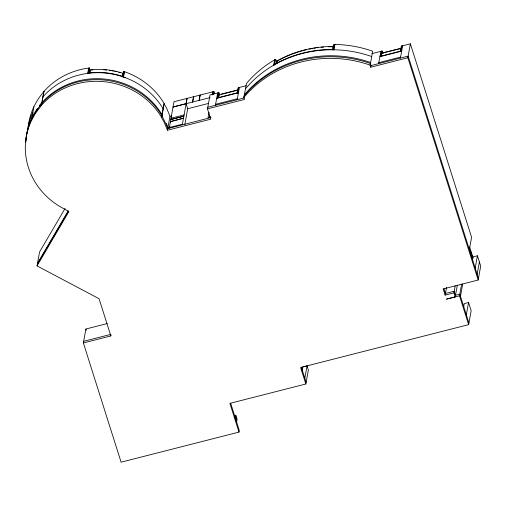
<?xml version="1.0" encoding="UTF-8"?>
<svg xmlns="http://www.w3.org/2000/svg" width="506" height="506" viewBox="0 0 506 506"><rect width="100%" height="100%" fill="white"/><g stroke="black" fill="none" stroke-linecap="round" stroke-linejoin="round"><path stroke-width="0.76" d="M31.574 119.226L33.915 106.703L36.786 101.295A84.61 78.778 10.3 0 1 39.285 97.411L44.06 91.327A73.028 67.994 10.3 0 1 86.602 68.348L89.417 67.949L90.011 71.498M32.523 117.297L33.953 113.939L30.822 120.89M34.971 112.908L35.686 111.067L35.502 112.054M36.249 110.896L36.957 109.125L36.78 110.112M42.011 103.426L42.188 102.44L39.999 105.014L39.816 106.001L35.35 112.294L31.682 118.992A73.022 67.987 10.3 0 0 25.755 141.591M122.439 75.514L123.812 71.454L124.172 71.574A73.028 67.994 10.3 0 1 164.191 103.578L161.661 117.506A73.028 67.994 10.3 0 0 42.074 104.653L41.429 105.172L43.965 91.244L41.53 105.261L34.908 114.154L30.524 122.534A73.028 67.994 10.3 0 0 61.074 207.232L68.936 211.489L37.033 265.897L99.081 298.73L110.852 335.927L83.37 342.942L121.098 462.187L238.984 432.092L239.281 430.454L230.66 403.212M37.033 265.897L39.563 251.969L65.084 208.44M88.069 73.326L89.037 67.994L88.664 68.044L87.696 73.37L88.449 73.275L89.417 67.949M89.594 72.788L90.119 69.904A70.865 65.976 10.3 0 1 122.775 73.231L122.123 76.83M89.632 73.041L90.119 69.904M122.167 76.355L122.775 73.231M123.812 71.454L122.844 76.779L123.565 77.026L124.533 71.7L124.204 71.586L122.945 74.932M124.204 71.586L123.205 76.899L125.539 77.741A73.028 67.994 10.3 0 1 163.223 108.904M83.37 342.942L85.9 329.014L107.278 323.555M110.852 335.927L111.048 334.839M167.448 130.232L164.21 122.313L161.515 117.512L164.045 103.578L166.746 108.379L169.984 116.31L167.448 130.232L210.755 119.182L207.492 108.866L210.022 94.938L218.953 92.661L219.806 95.362M211.053 117.55L167.745 128.594L166.272 124.602L166.449 123.616L167.922 127.613L169.953 127.095M169.516 128.151L169.795 126.614M170.497 122.775L170.775 121.238M171.053 119.701L171.749 115.861L169.984 116.31M186.025 103.736L186.992 98.411M187.1 98.385L182.407 124.198L169.314 127.537L174.001 101.725L213.949 91.535L214.626 93.68M184.81 124.621L187.707 108.682L186.126 103.629L173.033 107.051M193.646 96.709L192.666 101.997M200.091 95.071L199.105 100.352M199.231 100.365L200.199 95.039M208.984 112.345L208.017 117.658L209.256 117.341L209.674 115.064M212.153 94.888L212.71 91.852M212.741 94.742L213.292 91.7M213.399 94.571L213.949 91.535M215.404 105.286L217.643 92.996M215.67 105.216L215.847 104.236M217.327 98.151L218.295 92.826M217.656 98.069L218.624 92.743M217.985 97.987L218.953 92.661M218.832 96.804L219.092 95.368M237.15 93.098L238.117 87.772L246.188 85.71M237.472 93.015L238.44 87.69M237.801 92.927L238.769 87.601M237.194 99.726L239.427 87.437M207.492 108.866L244.531 99.416L243.86 97.297L244.271 95.704A112.756 104.976 10.3 0 1 370.481 63.503L370.038 65.116L370.708 67.222L407.849 57.747L410.379 43.813L401.34 46.122L400.372 51.448M243.86 97.297L246.504 83.414A112.68 104.906 10.3 0 1 272.26 61.264L275.549 59.341L277.18 61.795M274.1 64.977L275.093 59.6L274.72 59.816M275.549 59.341L274.581 64.667L273.752 65.141M276.668 63.674L277.187 60.796A110.618 102.996 10.3 0 1 333.372 46.463L333.378 46.716A110.346 102.737 10.3 0 0 328.451 46.799M276.94 63.174L277.187 60.796M234.575 416.988L234.847 415.496L235.828 415.249L237.105 419.291L236.568 422.27M235.151 418.974L235.828 415.249M235.752 420.872L236.428 417.146M235.967 420.372L236.504 417.393M332.72 50.062L333.372 46.463M334.801 44.458C333.011 43.529 332.031 50.682 333.783 49.784M333.536 49.809L334.504 44.484L337.837 44.541A112.68 104.906 10.3 0 1 372.701 51.214L370.183 65.135A112.756 104.976 10.3 0 0 243.974 97.342M301.646 369.494L302.063 367.192M301.949 370.885L302.645 367.04L307.047 365.92L308.363 370.063L305.826 383.991L229.901 403.377L238.984 432.092M304.814 378.21L307.047 365.92M370.708 67.222L371.006 65.584L370.335 63.478M378.633 63.636L380.866 51.346M380.556 56.508L381.524 51.176M380.879 56.419L381.847 51.093M381.208 56.337L382.175 51.011L371.847 53.649M400.701 51.365L401.669 46.04M401.03 51.283L401.998 45.951M400.417 58.076L402.649 45.787M455.204 285.852L453.926 292.866L445.128 295.112L446.545 287.326M461.624 284.195L459.511 295.82L446.412 299.166L455.204 296.908L457.316 285.283M460.473 296.288L462.705 283.999M469.347 249.559L471.586 237.27L410.379 43.813M463.705 306.674L464.261 303.606L468.562 302.506L471.156 310.709L468.626 324.643L300.615 367.514L305.826 383.991M472.338 260.735L473.04 256.896L477.436 255.77L480.7 266.086L478.17 280.014L443.18 288.945L445.128 295.112M466.33 314.795L468.562 302.506M475.204 268.066L477.436 255.77M477.164 274.252L479.397 261.963M31.752 118.246L31.859 118.012A73.022 67.987 10.3 0 0 26.148 138.271M32.707 116.31L33.953 113.939M68.215 210.907L37.507 263.278L37.33 264.258L68.436 211.211M33.769 114.919L37.931 108.461M35.154 111.921L35.686 111.067M36.432 109.916L36.957 109.125M39.999 105.014L42.004 102.636A73.022 67.987 10.3 0 1 162.135 114.887L161.857 114.66M42.371 103.015L39.816 106.001L41.827 103.622A73.022 67.987 10.3 0 1 161.958 115.868L161.705 115.634M273.67 65.192L274.638 59.86M274.151 64.686L276.244 63.478A112.92 105.134 10.3 0 1 331.101 49.48L333.593 49.518M276.194 63.762L271.298 66.596A112.68 104.906 10.3 0 0 245.536 88.74M219.225 94.647L238.282 89.783M401.511 48.133L382.454 52.997L400.822 48.576M221.59 94.312L238.358 90.03M173.02 107.013L210.06 97.601M217.706 97.784L237.529 92.724M380.936 56.134L400.752 51.074M216.676 98.322L238.459 92.762M379.898 56.672L401.682 51.112M187.467 108.79L208.624 103.395M215.588 104.306L237.371 98.746M378.811 62.655L400.594 57.096M207.789 107.228L244.075 97.968M370.367 65.748L408.146 56.109L478.467 278.376M184.102 114.894L170.996 118.277M170.756 119.587L183.855 116.247M170.743 119.549L183.861 116.203M208.984 117.145L210.483 116.759M83.667 341.303L110.384 334.485M88.126 73.035L88.183 73.028A73.022 67.987 10.3 0 1 123.205 76.596L123.148 76.88A73.028 67.994 10.3 0 0 88.133 73.313L85.634 73.674A73.028 67.994 10.3 0 0 43.086 96.665M161.958 115.868L166.272 124.602M333.935 49.784L334.947 44.458M123.148 76.88L125.539 77.741M469.6 246.877L473.104 257.952M470.371 250.672L472.477 257.314M407.849 57.747L478.17 280.014M468.923 323.005L459.809 294.182L455.438 295.295L454.224 291.228L445.425 293.474L443.907 288.673M382.175 51.011L383.029 53.712M459.511 295.82L468.626 324.643M453.926 292.866L455.204 296.908M301.386 367.369L306.124 382.353M193.539 96.741L192.558 102.022M85.9 329.014L86.336 330.393M89.284 69.417L89.53 70.834M333.916 44.446L333.941 45.875M25.844 142.167A73.022 67.987 10.3 0 1 26.065 139.049M28.203 126.962A73.028 67.994 10.3 0 1 33.902 106.728M91.516 70.011A70.587 65.723 10.3 0 1 92.883 69.891M103.844 69.803A70.587 65.723 10.3 0 1 106.583 70.037M109.315 70.359A70.587 65.723 10.3 0 1 110.675 70.562M112.035 70.789A70.587 65.723 10.3 0 1 113.388 71.042M114.736 71.314A70.587 65.723 10.3 0 1 116.076 71.618M118.746 72.288A70.587 65.723 10.3 0 1 120.067 72.662M27.235 132.287A73.028 67.994 10.3 0 1 32.934 112.054M244.449 94.723A112.756 104.976 10.3 0 1 370.658 62.516M277.332 61.017A110.346 102.737 10.3 0 1 278.914 60.151M279.438 59.866A110.346 102.737 10.3 0 1 285.922 56.691M286.472 56.444A110.346 102.737 10.3 0 1 289.811 55.027M290.374 54.8A110.346 102.737 10.3 0 1 292.063 54.142M292.632 53.927A110.346 102.737 10.3 0 1 296.636 52.516M297.212 52.327A110.346 102.737 10.3 0 1 299.533 51.606M300.115 51.429A110.346 102.737 10.3 0 1 301.285 51.093M301.873 50.923A110.346 102.737 10.3 0 1 303.638 50.448M304.226 50.296A110.346 102.737 10.3 0 1 306.598 49.721M308.983 49.19A110.346 102.737 10.3 0 1 312.588 48.494M313.796 48.285A110.346 102.737 10.3 0 1 315.611 48M316.826 47.823A110.346 102.737 10.3 0 1 318.647 47.589M321.089 47.311A110.346 102.737 10.3 0 1 323.536 47.09M276.194 63.762A112.92 105.134 10.3 0 1 331.05 49.765L336.87 49.866A112.68 104.906 10.3 0 1 371.733 56.539M183.476 118.214L170.383 121.636L183.476 118.214"/></g></svg>
